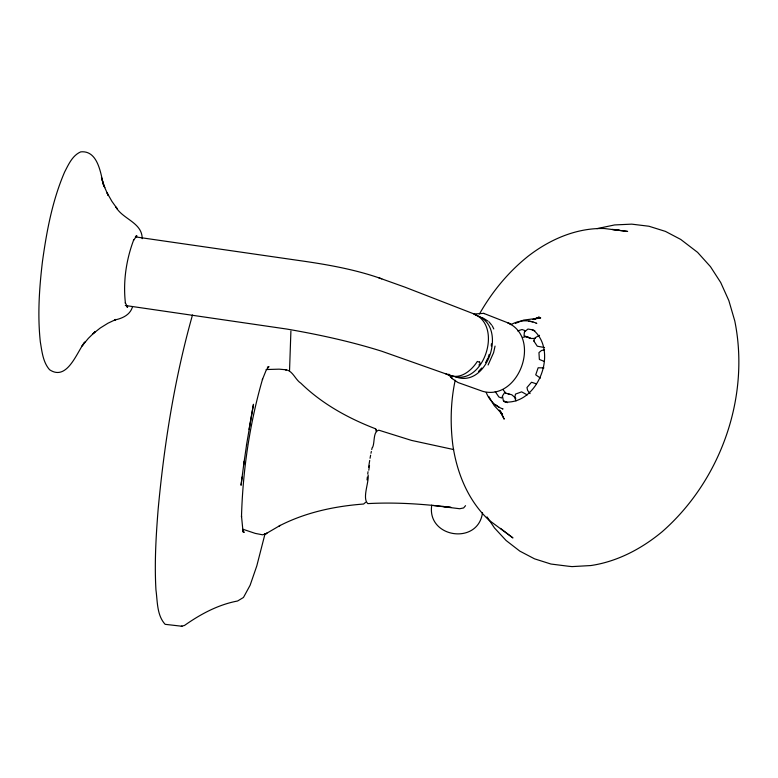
<?xml version="1.0" encoding="UTF-8"?>
<svg xmlns="http://www.w3.org/2000/svg" width="778" height="778" viewBox="0 0 778 778"><rect width="100%" height="100%" fill="white"/><g stroke="black" fill="none" stroke-linecap="round" stroke-linejoin="round"><path stroke-width="1.17" d="M290.904 331.068L289.542 370.668M431.771 505.087C426.412 537.831 478.256 545.689 482.506 512.653M491.288 345.986L491.414 343.808M524.576 332.031L524.712 330.485L522.038 329.522L517.642 330.913M244.146 461.247L241.044 485.278L242.123 477.002M368.159 474.92C369.093 482.486 361.974 498.134 367.78 503.609C395.584 502.092 423.465 503.988 451.065 507.431L442.643 506.39M243.64 465.04L246.626 444.501M368.801 470.233L369.501 465.477M246.461 445.259L253.482 404.259L249.028 429.378M372.516 447.506C374.996 442.915 372.798 431.508 378.818 430.176L411.504 440.406L453.652 449.558M455.198 380.238C450.598 401.691 450.131 423.913 452.903 445.638L453.029 446.377C457.25 473.783 468.405 500.876 488.915 520.112L512.945 537.938L500.478 528.369M495.051 346.093L493.602 352.658L488.098 364.979M265.026 533.815L256.808 565.878L250.117 585.25L243.465 597.465L237.591 601.005C218.132 604.642 200.471 614.192 184.435 625.493L181.313 626.222M534.262 341.532L534.009 339.782L535.313 337.642L539.504 335.308M192.487 314.993C174.612 378.38 164.246 443.723 158.148 509.24C155.999 536.061 154.404 563.009 155.95 589.909C157.564 601.462 156.757 615.145 165.131 624.326L182.042 626.261M488.214 357.355L489.206 354.418M365.631 502.296L363.637 504.027C334.491 506.215 305.268 512.459 279.166 525.977L280.236 525.383L265.638 533.903L262.594 534.807L255.281 533.407L242.999 529.273M485.628 362.626L487.699 358.415M132.318 307.378C129.8 315.178 122.039 318.503 114.59 320.021L115.99 319.427L107.957 323.22L100.265 328.005L92.913 333.811L95.023 331.817L88.322 338.391L82.06 345.947L84.812 342.067C76.993 351.675 67.336 381.648 49.578 369.725C42.946 362.188 41.973 351.491 40.339 341.989C37.451 315.314 39.26 288.375 42.42 261.807C46.641 231.27 52.359 200.5 64.613 172.045C68.552 164.479 72.383 155.483 80.727 151.866C97.211 150.154 100.537 171.734 103.095 183.53L101.461 177.598L104.748 187.586L102.997 183.589L108.181 195.336M479.462 313.981C491.774 292.314 507.733 272.689 527.153 257.012L527.776 256.497C549.56 239.527 576.362 227.74 604.38 228.518L627.661 231.445L612.267 229.461L618.87 229.782L616.575 229.889M502.394 396.673L501.547 397.986L498.883 396.984L495.216 391.577M478.937 365.096L480.104 363.404M478.528 371.437L481.757 367.984M465.545 505.671L463.62 507.937L459.71 508.734L433.161 505.467M510.952 324.679C518.722 320.147 528.67 319.379 536.801 323.444L536.188 323.21M515.367 323.405L523.623 320.089L540.71 317.901L536.46 318.63M534.243 319.534L539.251 317.035L533.134 319.408M533.27 319.525L535.4 318.815M596.93 228.644L614.61 224.939L631.707 224.142L648.949 226.242L665.453 231.397L680.721 239.429L697.584 252.354L710.47 266.669L720.7 282.502L728.84 300.58L734.782 320.954C750.293 397.441 720.516 480.736 661.981 531.889L661.708 532.103C641.325 548.918 617.178 561.648 590.833 565.548L571.995 566.608L568.193 566.209L550.96 564.04L534.535 558.837L519.801 551.106L506.138 540.535L494.516 527.99L487.028 516.893M136.043 236.23L136.656 236.065L133.456 240.363L133.719 239.867C126.143 259.852 122.943 282.006 125.443 303.274L125.316 302.7L127.398 306.96L126.843 306.62L127.738 306.843L126.892 306.707M544.512 349.769L541.469 350.518L538.96 352.599L539.358 359.446L543.9 361.284M522.621 337.341L527.046 336.592M267.36 367.109L268.984 366.623L266.28 369.949L262.4 379.567L262.614 378.925C249.66 423.592 242.794 470.155 241.501 516.621L241.491 515.97L242.94 530.81L242.61 530.061L243.611 532.191L243.028 531.607L244.253 532.288L243.106 531.831M473.705 314.04L483.692 313.359L507.557 322.705M266.183 369.54L279.137 369.161L286.411 369.813L285.205 369.657M535.215 338.401L531.131 338.498L527.007 336.903L531.131 338.498M544.542 347.542L537.287 346.21L533.757 340.861M285.545 369.696C292.82 370.542 295.183 379.654 300.911 383.253C321.839 403.685 347.873 418.068 374.986 428.571L375.842 429.155L376.328 431.586M136.14 235.899L136.986 236.006M543.929 367.897L538.152 367.78L535.731 374.831L540.418 378.118M135.333 236.872L296.982 260.222C325.651 264.248 354.398 269.12 381.774 278.835M125.307 305.491L286.917 329.075C318.931 334.569 350.82 341.523 381.823 351.257L449.82 375.297C460.887 379.635 471.731 370.24 477.322 361.449L479.938 362.354L479.423 361.974M528.768 321.168L532.901 321.936M532.055 329.746L527.931 329.036L524.401 331.982L524.051 335.717L529.517 337.866M507.898 393.697L511.817 394.786L515.833 398.297M507.519 322.675C542.14 337.798 518.712 401.506 482.623 391.295L457.97 382.523L452.261 378.623L449.441 374.996M507.587 402.634L503.502 401.322L506.527 402.08C538.24 402.887 557.515 352.483 534.554 331.127L531.87 329.473L534.836 330.718M475.251 315.09C509.007 324.241 488.001 389.408 455.509 376.785M479.16 316.831L483.381 318.221L488.01 321.129M378.769 277.804L404.852 287.121L473.637 313.806C504.095 325.719 482.914 388.203 451.454 375.55M502.403 408.761L503.026 408.975C495.265 406.408 489.148 400.077 486.231 392.511M445.784 373.848L451.512 375.891L447.467 374.442M483.692 313.359L484.324 313.602M536.178 383.768L531.53 382.241L526.959 387.541L527.63 390.449L530.1 393.6M507.11 402.421L503.347 400.68L502.452 395.992L504.465 392.812L509.269 394.193M527.231 394.893L521.63 391.849L515.493 394.096L514.764 397.723L516.028 400.903M495.742 404.871L499.213 407.283M503.22 389.973L506.089 393.425M488.983 321.81L491.608 325M449.023 374.471L452.261 378.623L448.809 374.16M492.26 325.807L493.787 328.948M488.779 396.479L494.263 405.649L502.549 414.528L499.359 410.103L504.193 419.157L500.449 411.222M108.278 195.56L107.111 192.905L111.906 201.346L117.342 208.922L115.932 207.113C122.905 219.318 142.286 222.576 142.189 238.69M376.202 430.049L375.842 429.155M367.041 479.909A23.175 1.439 -81.5 0 1 367.362 477.011M367.731 473.89A23.175 1.439 -81.5 0 1 368.023 471.701M368.646 467.199A23.175 1.439 -81.5 0 1 369.706 460.44M370.065 458.271A23.175 1.439 -81.5 0 1 370.62 455.188M370.98 453.263A23.175 1.439 -81.5 0 1 371.339 451.473M371.738 449.567A23.175 1.439 -81.5 0 1 372.166 447.671M265.979 533.669L264.676 534.389L266.922 533.163L265.979 533.669M509.94 323.687L508.044 322.899L511.107 324.319L509.94 323.687"/></g></svg>
